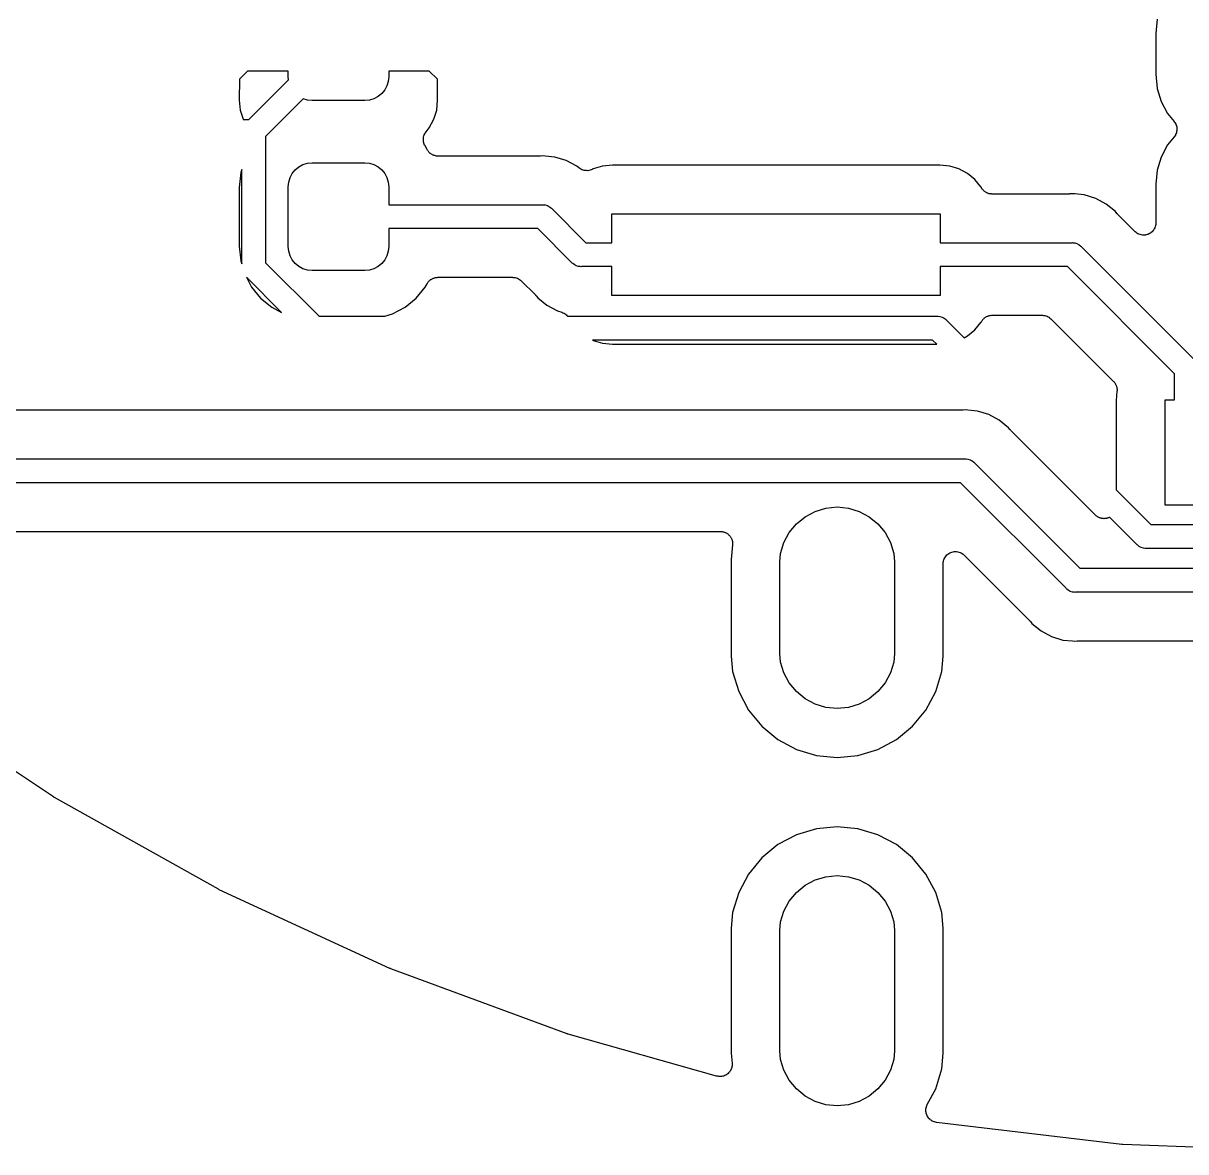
# Model space of a CAD drawing. Extents: x 123.4 to 173.6, y -130.1 to -79.9.
# Drawn here: x 135.05 to 147.19, y -130.13 to -118.34 of the extents above; entities that cross this region are included whole.
import ezdxf

# ---------------------------------------------------------------- set-up
doc = ezdxf.new("R2010")
doc.units = 0
doc.header["$MEASUREMENT"] = 0
doc.layers.add('BLACK', color=7, linetype='CONTINUOUS')

msp = doc.modelspace()

# ---------------------------------------------------------------- linework, layer by layer
at = {"layer": 'BLACK', "linetype": 'CONTINUOUS'}
for p, q in [((146.894, -118.303), (146.879, -118.452)), ((146.879, -118.452), (146.879, -118.877)), ((137.391, -118.844), (137.306, -118.929)), ((137.815, -118.844), (137.391, -118.844)), ((137.815, -118.903), (137.815, -118.844)), ((139.289, -118.844), (138.865, -118.844)), ((138.865, -118.844), (138.865, -118.903)), ((139.374, -118.929), (139.289, -118.844)), ((146.879, -118.877), (146.894, -119.026)), ((137.306, -118.929), (137.304, -119.147)), ((137.402, -119.352), (137.818, -118.936)), ((137.818, -118.936), (137.815, -118.903)), ((138.846, -118.999), (138.823, -119.042)), ((138.86, -118.952), (138.846, -118.999)), ((138.865, -118.903), (138.86, -118.952)), ((139.376, -119.147), (139.374, -118.929)), ((137.972, -119.135), (137.579, -119.528)), ((138.016, -119.148), (137.972, -119.135)), ((138.711, -119.134), (138.664, -119.148)), ((138.754, -119.111), (138.711, -119.134)), ((138.792, -119.08), (138.754, -119.111)), ((138.823, -119.042), (138.792, -119.08)), ((146.894, -119.026), (146.935, -119.162)), ((137.304, -119.147), (137.314, -119.253)), ((137.314, -119.253), (137.343, -119.348)), ((138.065, -119.153), (138.016, -119.148)), ((138.615, -119.153), (138.065, -119.153)), ((138.664, -119.148), (138.615, -119.153)), ((139.337, -119.348), (139.366, -119.253)), ((139.366, -119.253), (139.376, -119.147)), ((146.935, -119.162), (147.002, -119.288)), ((137.343, -119.348), (137.345, -119.352)), ((137.345, -119.352), (137.402, -119.352)), ((139.289, -119.437), (139.337, -119.348)), ((147.002, -119.288), (147.071, -119.371)), ((147.071, -119.371), (147.071, -119.372)), ((147.071, -119.372), (147.071, -119.372)), ((147.071, -119.372), (147.071, -119.372)), ((147.071, -119.372), (147.072, -119.373)), ((147.072, -119.373), (147.078, -119.383)), ((139.237, -119.51), (139.241, -119.499)), ((139.241, -119.499), (139.242, -119.498)), ((139.241, -119.499), (139.241, -119.499)), ((139.242, -119.498), (139.248, -119.489)), ((139.248, -119.489), (139.255, -119.479)), ((139.255, -119.479), (139.289, -119.437)), ((147.078, -119.383), (147.085, -119.393)), ((147.089, -119.501), (147.084, -119.512)), ((147.085, -119.393), (147.085, -119.393)), ((147.085, -119.393), (147.085, -119.394)), ((147.085, -119.394), (147.09, -119.405)), ((147.094, -119.49), (147.089, -119.501)), ((147.09, -119.405), (147.094, -119.416)), ((147.094, -119.416), (147.094, -119.416)), ((147.094, -119.416), (147.094, -119.417)), ((147.094, -119.417), (147.097, -119.428)), ((147.096, -119.477), (147.094, -119.489)), ((147.094, -119.489), (147.094, -119.49)), ((147.094, -119.49), (147.094, -119.49)), ((147.099, -119.466), (147.096, -119.477)), ((147.097, -119.428), (147.099, -119.44)), ((147.099, -119.44), (147.099, -119.44)), ((147.099, -119.44), (147.099, -119.441)), ((147.099, -119.441), (147.099, -119.453)), ((147.099, -119.453), (147.099, -119.465)), ((147.099, -119.465), (147.099, -119.465)), ((147.099, -119.465), (147.099, -119.466)), ((137.579, -119.528), (137.579, -120.846)), ((139.227, -119.545), (139.229, -119.534)), ((139.227, -119.546), (139.227, -119.545)), ((139.227, -119.558), (139.227, -119.546)), ((139.227, -119.546), (139.227, -119.546)), ((139.227, -119.57), (139.227, -119.558)), ((139.227, -119.571), (139.227, -119.57)), ((139.229, -119.583), (139.227, -119.571)), ((139.227, -119.571), (139.227, -119.571)), ((139.229, -119.534), (139.232, -119.522)), ((139.231, -119.595), (139.229, -119.583)), ((139.231, -119.596), (139.231, -119.595)), ((139.231, -119.595), (139.231, -119.595)), ((139.236, -119.607), (139.231, -119.596)), ((139.232, -119.521), (139.237, -119.51)), ((139.232, -119.522), (139.232, -119.521)), ((139.232, -119.522), (139.232, -119.522)), ((139.24, -119.618), (139.236, -119.607)), ((139.241, -119.618), (139.24, -119.618)), ((139.241, -119.619), (139.241, -119.618)), ((139.266, -119.665), (139.241, -119.619)), ((139.241, -119.619), (139.241, -119.619)), ((139.241, -119.619), (139.241, -119.619)), ((147.002, -119.616), (146.935, -119.742)), ((147.071, -119.533), (147.002, -119.616)), ((147.077, -119.523), (147.071, -119.533)), ((147.084, -119.513), (147.077, -119.523)), ((147.084, -119.512), (147.084, -119.512)), ((147.084, -119.512), (147.084, -119.513)), ((139.269, -119.67), (139.266, -119.665)), ((139.272, -119.675), (139.269, -119.67)), ((139.276, -119.68), (139.272, -119.675)), ((139.28, -119.686), (139.276, -119.68)), ((139.284, -119.69), (139.28, -119.686)), ((139.287, -119.694), (139.284, -119.69)), ((139.292, -119.699), (139.287, -119.694)), ((139.297, -119.704), (139.292, -119.699)), ((139.302, -119.707), (139.297, -119.704)), ((139.306, -119.71), (139.302, -119.707)), ((139.312, -119.714), (139.306, -119.71)), ((139.318, -119.717), (139.312, -119.714)), ((139.323, -119.72), (139.318, -119.717)), ((139.328, -119.722), (139.323, -119.72)), ((139.334, -119.724), (139.328, -119.722)), ((139.341, -119.727), (139.334, -119.724)), ((139.346, -119.728), (139.341, -119.727)), ((139.352, -119.73), (139.346, -119.728)), ((139.358, -119.73), (139.352, -119.73)), ((139.365, -119.732), (139.358, -119.73)), ((139.371, -119.732), (139.365, -119.732)), ((139.376, -119.732), (139.371, -119.732)), ((139.378, -119.732), (139.376, -119.732)), ((140.438, -119.732), (139.378, -119.732)), ((140.443, -119.732), (140.438, -119.732)), ((140.449, -119.732), (140.443, -119.732)), ((140.45, -119.732), (140.449, -119.732)), ((140.475, -119.729), (140.45, -119.732)), ((140.5, -119.732), (140.475, -119.729)), ((140.599, -119.742), (140.5, -119.732)), ((140.5, -119.732), (140.5, -119.732)), ((140.719, -119.778), (140.599, -119.742)), ((146.935, -119.742), (146.894, -119.878)), ((137.888, -119.876), (137.926, -119.845)), ((137.926, -119.845), (137.969, -119.822)), ((137.969, -119.822), (138.016, -119.808)), ((138.016, -119.808), (138.065, -119.803)), ((138.065, -119.803), (138.615, -119.803)), ((138.615, -119.803), (138.664, -119.808)), ((138.664, -119.808), (138.711, -119.822)), ((138.711, -119.822), (138.754, -119.845)), ((138.754, -119.845), (138.792, -119.876)), ((140.829, -119.837), (140.719, -119.778)), ((140.852, -119.856), (140.829, -119.837)), ((140.862, -119.863), (140.852, -119.856)), ((140.872, -119.869), (140.862, -119.863)), ((141.002, -119.865), (140.993, -119.87)), ((141.097, -119.836), (141.002, -119.865)), ((141.203, -119.826), (141.097, -119.836)), ((144.621, -119.826), (141.203, -119.826)), ((144.727, -119.836), (144.621, -119.826)), ((144.822, -119.865), (144.727, -119.836)), ((144.911, -119.913), (144.822, -119.865)), ((137.319, -119.905), (137.304, -120.059)), ((137.329, -119.873), (137.319, -119.905)), ((137.329, -120.858), (137.329, -119.873)), ((137.82, -120.004), (137.834, -119.957)), ((137.834, -119.957), (137.857, -119.914)), ((137.857, -119.914), (137.888, -119.876)), ((138.792, -119.876), (138.823, -119.914)), ((138.823, -119.914), (138.846, -119.957)), ((138.846, -119.957), (138.86, -120.004)), ((140.873, -119.87), (140.872, -119.869)), ((140.884, -119.875), (140.873, -119.87)), ((140.873, -119.87), (140.873, -119.87)), ((140.895, -119.879), (140.884, -119.875)), ((140.896, -119.88), (140.895, -119.879)), ((140.895, -119.879), (140.895, -119.879)), ((140.908, -119.882), (140.896, -119.88)), ((140.919, -119.884), (140.908, -119.882)), ((140.92, -119.884), (140.919, -119.884)), ((140.932, -119.884), (140.92, -119.884)), ((140.92, -119.884), (140.92, -119.884)), ((140.944, -119.885), (140.932, -119.884)), ((140.945, -119.885), (140.944, -119.884)), ((140.944, -119.884), (140.944, -119.885)), ((140.957, -119.882), (140.945, -119.885)), ((140.968, -119.88), (140.957, -119.882)), ((140.969, -119.88), (140.968, -119.88)), ((140.98, -119.875), (140.969, -119.88)), ((140.969, -119.88), (140.969, -119.88)), ((140.991, -119.871), (140.98, -119.875)), ((140.992, -119.87), (140.991, -119.871)), ((140.993, -119.87), (140.992, -119.87)), ((140.992, -119.87), (140.992, -119.87)), ((140.992, -119.87), (140.992, -119.87)), ((144.988, -119.976), (144.911, -119.913)), ((145.051, -120.053), (144.988, -119.976)), ((146.894, -119.878), (146.879, -120.027)), ((137.304, -120.059), (137.304, -120.672)), ((137.815, -120.053), (137.82, -120.004)), ((137.815, -120.678), (137.815, -120.053)), ((138.86, -120.004), (138.865, -120.053)), ((138.865, -120.053), (138.865, -120.24)), ((145.056, -120.062), (145.051, -120.053)), ((145.059, -120.067), (145.056, -120.062)), ((145.062, -120.072), (145.059, -120.067)), ((145.066, -120.077), (145.062, -120.072)), ((145.07, -120.082), (145.066, -120.077)), ((145.074, -120.086), (145.07, -120.082)), ((145.077, -120.091), (145.074, -120.086)), ((145.082, -120.095), (145.077, -120.091)), ((145.087, -120.1), (145.082, -120.095)), ((145.092, -120.103), (145.087, -120.1)), ((145.096, -120.107), (145.092, -120.103)), ((145.102, -120.11), (145.096, -120.107)), ((146.879, -120.027), (146.879, -120.432)), ((145.108, -120.114), (145.102, -120.11)), ((145.113, -120.116), (145.108, -120.114)), ((145.118, -120.119), (145.113, -120.116)), ((145.124, -120.121), (145.118, -120.119)), ((145.131, -120.123), (145.124, -120.121)), ((145.136, -120.125), (145.131, -120.123)), ((145.142, -120.126), (145.136, -120.125)), ((145.148, -120.127), (145.142, -120.126)), ((145.155, -120.128), (145.148, -120.127)), ((145.161, -120.128), (145.155, -120.128)), ((145.166, -120.129), (145.161, -120.128)), ((145.168, -120.129), (145.166, -120.129)), ((145.97, -120.129), (145.168, -120.129)), ((145.975, -120.128), (145.97, -120.129)), ((145.981, -120.129), (145.975, -120.128)), ((145.982, -120.128), (145.981, -120.129)), ((146.007, -120.126), (145.982, -120.128)), ((146.032, -120.128), (146.007, -120.126)), ((146.131, -120.138), (146.032, -120.128)), ((146.032, -120.128), (146.032, -120.128)), ((146.251, -120.174), (146.131, -120.138)), ((146.361, -120.233), (146.251, -120.174)), ((138.865, -120.24), (140.469, -120.24)), ((140.469, -120.24), (140.475, -120.24)), ((140.475, -120.24), (140.481, -120.24)), ((140.481, -120.24), (140.481, -120.24)), ((140.481, -120.24), (140.5, -120.242)), ((140.5, -120.242), (140.523, -120.249)), ((140.523, -120.249), (140.545, -120.261)), ((140.545, -120.261), (140.564, -120.277)), ((140.564, -120.277), (140.568, -120.281)), ((140.568, -120.281), (140.923, -120.637)), ((141.197, -120.637), (141.197, -120.337)), ((141.197, -120.337), (144.627, -120.337)), ((144.627, -120.337), (144.627, -120.637)), ((146.457, -120.312), (146.361, -120.233)), ((146.473, -120.332), (146.457, -120.312)), ((146.477, -120.335), (146.473, -120.332)), ((146.48, -120.34), (146.477, -120.335)), ((146.481, -120.341), (146.48, -120.34)), ((146.662, -120.522), (146.481, -120.341)), ((146.873, -120.47), (146.869, -120.481)), ((146.876, -120.458), (146.873, -120.47)), ((146.878, -120.446), (146.876, -120.458)), ((146.876, -120.458), (146.876, -120.458)), ((146.876, -120.458), (146.876, -120.458)), ((146.879, -120.434), (146.878, -120.446)), ((146.879, -120.432), (146.879, -120.433)), ((146.879, -120.433), (146.879, -120.433)), ((146.879, -120.433), (146.879, -120.433)), ((146.879, -120.433), (146.879, -120.434)), ((140.423, -120.49), (138.865, -120.49)), ((138.865, -120.49), (138.865, -120.678)), ((140.779, -120.846), (140.423, -120.49)), ((146.672, -120.529), (146.662, -120.522)), ((146.681, -120.537), (146.672, -120.529)), ((146.692, -120.543), (146.681, -120.537)), ((146.681, -120.537), (146.681, -120.537)), ((146.681, -120.537), (146.681, -120.537)), ((146.703, -120.549), (146.692, -120.543)), ((146.715, -120.553), (146.703, -120.549)), ((146.703, -120.549), (146.703, -120.549)), ((146.703, -120.549), (146.703, -120.549)), ((146.726, -120.556), (146.715, -120.553)), ((146.727, -120.556), (146.726, -120.556)), ((146.739, -120.558), (146.727, -120.556)), ((146.727, -120.556), (146.727, -120.556)), ((146.751, -120.559), (146.739, -120.558)), ((146.764, -120.558), (146.751, -120.559)), ((146.751, -120.559), (146.751, -120.559)), ((146.751, -120.559), (146.751, -120.559)), ((146.776, -120.557), (146.764, -120.558)), ((146.788, -120.553), (146.776, -120.556)), ((146.776, -120.556), (146.776, -120.557)), ((146.776, -120.557), (146.776, -120.557)), ((146.8, -120.55), (146.788, -120.553)), ((146.811, -120.544), (146.8, -120.549)), ((146.8, -120.549), (146.8, -120.549)), ((146.8, -120.549), (146.8, -120.55)), ((146.821, -120.538), (146.811, -120.544)), ((146.822, -120.538), (146.821, -120.538)), ((146.831, -120.53), (146.822, -120.538)), ((146.822, -120.538), (146.822, -120.538)), ((146.841, -120.523), (146.831, -120.53)), ((146.849, -120.513), (146.841, -120.522)), ((146.841, -120.522), (146.841, -120.522)), ((146.841, -120.522), (146.841, -120.523)), ((146.857, -120.504), (146.849, -120.513)), ((146.863, -120.492), (146.857, -120.503)), ((146.857, -120.503), (146.857, -120.503)), ((146.857, -120.503), (146.857, -120.504)), ((146.869, -120.482), (146.863, -120.492)), ((146.869, -120.481), (146.869, -120.482)), ((146.869, -120.482), (146.869, -120.482)), ((137.304, -120.672), (137.319, -120.826)), ((137.82, -120.727), (137.815, -120.678)), ((138.865, -120.678), (138.86, -120.727)), ((140.923, -120.637), (141.197, -120.637)), ((144.627, -120.637), (146.001, -120.637)), ((146.001, -120.637), (146.007, -120.636)), ((146.007, -120.636), (146.013, -120.637)), ((146.013, -120.637), (146.013, -120.637)), ((146.013, -120.637), (146.032, -120.639)), ((146.032, -120.639), (146.055, -120.646)), ((146.055, -120.646), (146.077, -120.658)), ((146.077, -120.658), (146.096, -120.673)), ((146.096, -120.673), (146.1, -120.678)), ((146.1, -120.678), (147.284, -121.862)), ((137.319, -120.826), (137.329, -120.858)), ((137.834, -120.774), (137.82, -120.727)), ((137.857, -120.817), (137.834, -120.774)), ((137.888, -120.855), (137.857, -120.817)), ((138.823, -120.817), (138.792, -120.855)), ((138.846, -120.774), (138.823, -120.817)), ((138.86, -120.727), (138.846, -120.774)), ((137.579, -120.846), (138.139, -121.405)), ((137.926, -120.886), (137.888, -120.855)), ((137.969, -120.909), (137.926, -120.886)), ((138.016, -120.923), (137.969, -120.909)), ((138.065, -120.928), (138.016, -120.923)), ((138.615, -120.928), (138.065, -120.928)), ((138.664, -120.923), (138.615, -120.928)), ((138.711, -120.909), (138.664, -120.923)), ((138.754, -120.886), (138.711, -120.909)), ((138.792, -120.855), (138.754, -120.886)), ((140.783, -120.851), (140.779, -120.846)), ((140.788, -120.855), (140.783, -120.851)), ((140.802, -120.866), (140.788, -120.855)), ((140.822, -120.877), (140.802, -120.866)), ((140.824, -120.878), (140.822, -120.877)), ((140.847, -120.885), (140.824, -120.878)), ((140.866, -120.887), (140.847, -120.885)), ((140.872, -120.888), (140.866, -120.887)), ((140.866, -120.887), (140.866, -120.887)), ((140.878, -120.887), (140.872, -120.888)), ((141.197, -120.887), (140.878, -120.887)), ((141.197, -121.187), (141.197, -120.887)), ((145.956, -120.887), (144.627, -120.887)), ((144.627, -120.887), (144.627, -121.187)), ((147.075, -122.006), (145.956, -120.887)), ((137.745, -121.365), (137.378, -120.998)), ((137.378, -120.998), (137.433, -121.1)), ((139.247, -121.1), (139.266, -121.066)), ((139.266, -121.066), (139.267, -121.064)), ((139.267, -121.064), (139.27, -121.059)), ((139.27, -121.059), (139.273, -121.054)), ((139.273, -121.054), (139.277, -121.049)), ((139.277, -121.049), (139.281, -121.044)), ((139.281, -121.044), (139.285, -121.04)), ((139.285, -121.04), (139.288, -121.035)), ((139.288, -121.035), (139.294, -121.031)), ((139.294, -121.031), (139.299, -121.026)), ((139.299, -121.026), (139.303, -121.023)), ((139.303, -121.023), (139.308, -121.02)), ((139.308, -121.02), (139.314, -121.017)), ((139.314, -121.017), (139.319, -121.013)), ((139.319, -121.013), (139.325, -121.011)), ((139.325, -121.011), (139.33, -121.008)), ((139.33, -121.008), (139.336, -121.006)), ((139.336, -121.006), (139.342, -121.004)), ((139.342, -121.004), (139.348, -121.003)), ((139.348, -121.003), (139.353, -121.001)), ((139.353, -121.001), (139.36, -121)), ((139.36, -121), (139.367, -120.999)), ((139.367, -120.999), (139.372, -120.999)), ((139.372, -120.999), (139.378, -120.998)), ((139.378, -120.998), (140.16, -120.998)), ((140.16, -120.998), (140.161, -120.999)), ((140.161, -120.999), (140.161, -120.999)), ((140.161, -120.999), (140.161, -120.999)), ((140.161, -120.999), (140.162, -120.999)), ((140.162, -120.999), (140.174, -121)), ((140.174, -121), (140.186, -121.001)), ((140.186, -121.001), (140.186, -121.001)), ((140.186, -121.001), (140.187, -121.001)), ((140.187, -121.001), (140.198, -121.005)), ((140.198, -121.005), (140.209, -121.008)), ((140.209, -121.008), (140.21, -121.009)), ((140.21, -121.009), (140.21, -121.009)), ((140.21, -121.009), (140.221, -121.014)), ((140.221, -121.014), (140.231, -121.02)), ((140.231, -121.02), (140.232, -121.02)), ((140.232, -121.02), (140.232, -121.021)), ((140.232, -121.021), (140.241, -121.028)), ((140.241, -121.028), (140.25, -121.036)), ((140.25, -121.036), (140.398, -121.183)), ((137.433, -121.1), (137.527, -121.216)), ((139.153, -121.216), (139.247, -121.1)), ((140.398, -121.183), (140.399, -121.184)), ((140.399, -121.184), (140.402, -121.189)), ((140.402, -121.189), (140.406, -121.192)), ((140.406, -121.192), (140.422, -121.212)), ((144.627, -121.187), (141.197, -121.187)), ((137.527, -121.216), (137.643, -121.31)), ((137.643, -121.31), (137.745, -121.365)), ((138.906, -121.381), (139.037, -121.31)), ((139.037, -121.31), (139.153, -121.216)), ((140.422, -121.212), (140.518, -121.291)), ((140.518, -121.291), (140.628, -121.35)), ((138.139, -121.405), (138.824, -121.405)), ((138.824, -121.405), (138.906, -121.381)), ((140.628, -121.35), (140.673, -121.363)), ((140.673, -121.363), (140.673, -121.363)), ((140.673, -121.363), (140.673, -121.363)), ((140.673, -121.363), (140.673, -121.363)), ((140.673, -121.363), (140.675, -121.364)), ((140.675, -121.364), (140.685, -121.368)), ((140.685, -121.368), (140.696, -121.373)), ((140.696, -121.373), (140.697, -121.373)), ((140.697, -121.373), (140.697, -121.374)), ((140.697, -121.374), (140.707, -121.38)), ((140.707, -121.38), (140.717, -121.387)), ((140.717, -121.387), (140.717, -121.387)), ((140.717, -121.387), (140.718, -121.388)), ((140.718, -121.388), (140.726, -121.396)), ((140.726, -121.396), (140.734, -121.404)), ((140.734, -121.404), (140.735, -121.405)), ((140.735, -121.405), (140.735, -121.405)), ((140.735, -121.405), (140.735, -121.405)), ((140.735, -121.405), (144.592, -121.405)), ((144.592, -121.405), (144.599, -121.405)), ((144.599, -121.405), (144.605, -121.405)), ((144.605, -121.405), (144.605, -121.405)), ((144.605, -121.405), (144.623, -121.407)), ((144.623, -121.407), (144.647, -121.414)), ((144.647, -121.414), (144.668, -121.426)), ((144.668, -121.426), (144.687, -121.441)), ((144.687, -121.441), (144.691, -121.446)), ((145.067, -121.446), (145.071, -121.44)), ((145.071, -121.44), (145.075, -121.436)), ((145.075, -121.436), (145.078, -121.432)), ((145.078, -121.432), (145.084, -121.428)), ((145.084, -121.428), (145.089, -121.423)), ((145.089, -121.423), (145.093, -121.42)), ((145.093, -121.42), (145.098, -121.416)), ((145.098, -121.416), (145.104, -121.413)), ((145.104, -121.413), (145.109, -121.409)), ((145.109, -121.409), (145.115, -121.407)), ((145.115, -121.407), (145.12, -121.405)), ((145.12, -121.405), (145.126, -121.403)), ((145.126, -121.403), (145.132, -121.4)), ((145.132, -121.4), (145.138, -121.399)), ((145.138, -121.399), (145.143, -121.397)), ((145.143, -121.397), (145.15, -121.397)), ((145.15, -121.397), (145.157, -121.395)), ((145.157, -121.395), (145.162, -121.396)), ((145.162, -121.396), (145.168, -121.395)), ((145.168, -121.395), (145.692, -121.395)), ((145.692, -121.395), (145.693, -121.395)), ((145.693, -121.395), (145.693, -121.395)), ((145.693, -121.395), (145.693, -121.395)), ((145.693, -121.395), (145.694, -121.395)), ((145.694, -121.395), (145.706, -121.396)), ((145.706, -121.396), (145.718, -121.398)), ((145.718, -121.398), (145.718, -121.398)), ((145.718, -121.398), (145.719, -121.398)), ((145.719, -121.398), (145.73, -121.401)), ((145.73, -121.401), (145.741, -121.405)), ((145.741, -121.405), (145.742, -121.405)), ((145.742, -121.405), (145.743, -121.405)), ((145.743, -121.405), (145.753, -121.411)), ((145.753, -121.411), (145.763, -121.416)), ((145.763, -121.416), (145.764, -121.417)), ((145.764, -121.417), (145.764, -121.417)), ((145.764, -121.417), (145.773, -121.425)), ((145.773, -121.425), (145.782, -121.432)), ((145.782, -121.432), (146.437, -122.087)), ((144.691, -121.446), (144.875, -121.63)), ((144.911, -121.611), (144.988, -121.548)), ((144.988, -121.548), (145.051, -121.471)), ((145.051, -121.471), (145.056, -121.462)), ((145.056, -121.462), (145.057, -121.461)), ((145.057, -121.461), (145.06, -121.456)), ((145.06, -121.456), (145.063, -121.451)), ((145.063, -121.451), (145.067, -121.446)), ((140.995, -121.655), (141.002, -121.659)), ((144.547, -121.655), (140.995, -121.655)), ((141.002, -121.659), (141.097, -121.688)), ((144.59, -121.698), (144.547, -121.655)), ((144.875, -121.63), (144.911, -121.611)), ((141.097, -121.688), (141.203, -121.698)), ((141.203, -121.698), (144.59, -121.698)), ((147.075, -122.28), (147.075, -122.006)), ((146.437, -122.087), (146.438, -122.088)), ((146.438, -122.088), (146.442, -122.092)), ((146.442, -122.092), (146.446, -122.096)), ((146.446, -122.096), (146.449, -122.102)), ((146.449, -122.102), (146.454, -122.107)), ((146.454, -122.107), (146.456, -122.112)), ((146.456, -122.112), (146.459, -122.117)), ((146.459, -122.117), (146.462, -122.123)), ((146.462, -122.123), (146.465, -122.129)), ((146.465, -122.129), (146.467, -122.135)), ((146.467, -122.135), (146.469, -122.14)), ((146.469, -122.14), (146.47, -122.147)), ((146.47, -122.147), (146.472, -122.153)), ((146.472, -122.153), (146.472, -122.159)), ((146.472, -122.159), (146.474, -122.164)), ((146.474, -122.164), (146.474, -122.171)), ((146.474, -122.171), (146.474, -122.178)), ((146.473, -122.189), (146.464, -122.286)), ((146.464, -122.286), (146.464, -123.219)), ((146.474, -122.183), (146.473, -122.189)), ((146.474, -122.178), (146.474, -122.183)), ((146.975, -123.38), (146.975, -122.28)), ((146.975, -122.28), (147.075, -122.28)), ((144.853, -122.387), (134.931, -122.387)), ((144.859, -122.387), (144.853, -122.387)), ((144.864, -122.387), (144.859, -122.387)), ((144.866, -122.386), (144.864, -122.387)), ((144.891, -122.384), (144.866, -122.386)), ((144.915, -122.386), (144.891, -122.384)), ((145.015, -122.396), (144.915, -122.386)), ((144.915, -122.386), (144.915, -122.386)), ((145.134, -122.432), (145.015, -122.396)), ((145.244, -122.491), (145.134, -122.432)), ((145.34, -122.57), (145.244, -122.491)), ((145.356, -122.59), (145.34, -122.57)), ((145.36, -122.593), (145.356, -122.59)), ((145.363, -122.598), (145.36, -122.593)), ((145.365, -122.599), (145.363, -122.598)), ((146.248, -123.483), (145.365, -122.599)), ((134.668, -122.895), (144.884, -122.895)), ((144.884, -122.895), (144.891, -122.894)), ((144.891, -122.894), (144.897, -122.895)), ((144.897, -122.895), (144.897, -122.895)), ((144.897, -122.895), (144.915, -122.897)), ((144.915, -122.897), (144.939, -122.904)), ((144.939, -122.904), (144.96, -122.916)), ((144.96, -122.916), (144.979, -122.931)), ((144.979, -122.931), (144.983, -122.936)), ((144.983, -122.936), (146.085, -124.038)), ((144.839, -123.145), (134.622, -123.145)), ((145.941, -124.247), (144.839, -123.145)), ((146.464, -123.219), (146.825, -123.58)), ((147.425, -123.38), (146.975, -123.38)), ((143.124, -123.574), (143.215, -123.499)), ((143.215, -123.499), (143.319, -123.443)), ((143.319, -123.443), (143.432, -123.409)), ((143.432, -123.409), (143.55, -123.397)), ((143.55, -123.397), (143.668, -123.409)), ((143.668, -123.409), (143.781, -123.443)), ((143.781, -123.443), (143.885, -123.499)), ((143.885, -123.499), (143.976, -123.574)), ((146.253, -123.487), (146.248, -123.483)), ((146.257, -123.491), (146.253, -123.487)), ((146.263, -123.494), (146.257, -123.491)), ((146.268, -123.499), (146.263, -123.494)), ((146.273, -123.501), (146.268, -123.499)), ((146.278, -123.505), (146.273, -123.501)), ((146.284, -123.507), (146.278, -123.505)), ((146.289, -123.51), (146.284, -123.507)), ((146.392, -123.508), (146.386, -123.511)), ((146.397, -123.506), (146.392, -123.508)), ((146.681, -123.789), (146.397, -123.506)), ((143.049, -123.665), (143.124, -123.574)), ((143.976, -123.574), (144.051, -123.665)), ((146.295, -123.512), (146.289, -123.51)), ((146.301, -123.514), (146.295, -123.512)), ((146.307, -123.516), (146.301, -123.514)), ((146.313, -123.518), (146.307, -123.516)), ((146.319, -123.518), (146.313, -123.518)), ((146.325, -123.519), (146.319, -123.518)), ((146.331, -123.519), (146.325, -123.519)), ((146.338, -123.52), (146.331, -123.519)), ((146.344, -123.519), (146.338, -123.52)), ((146.35, -123.519), (146.344, -123.519)), ((146.356, -123.518), (146.35, -123.519)), ((146.362, -123.518), (146.356, -123.518)), ((146.368, -123.516), (146.362, -123.518)), ((146.374, -123.515), (146.368, -123.516)), ((146.38, -123.512), (146.374, -123.515)), ((146.386, -123.511), (146.38, -123.512)), ((146.825, -123.58), (149.675, -123.58)), ((134.653, -123.653), (142.331, -123.653)), ((142.331, -123.653), (142.332, -123.653)), ((142.332, -123.653), (142.338, -123.654)), ((142.338, -123.654), (142.344, -123.654)), ((142.344, -123.654), (142.35, -123.655)), ((142.35, -123.655), (142.357, -123.656)), ((142.357, -123.656), (142.363, -123.658)), ((142.363, -123.658), (142.368, -123.659)), ((142.368, -123.659), (142.374, -123.661)), ((142.374, -123.661), (142.381, -123.663)), ((142.381, -123.663), (142.386, -123.666)), ((142.386, -123.666), (142.391, -123.668)), ((142.391, -123.668), (142.397, -123.672)), ((142.397, -123.672), (142.402, -123.675)), ((142.402, -123.675), (142.407, -123.679)), ((142.407, -123.679), (142.412, -123.682)), ((142.412, -123.682), (142.416, -123.687)), ((142.416, -123.687), (142.421, -123.691)), ((142.421, -123.691), (142.425, -123.696)), ((142.425, -123.696), (142.429, -123.7)), ((142.429, -123.7), (142.433, -123.705)), ((142.433, -123.705), (142.437, -123.711)), ((142.437, -123.711), (142.44, -123.716)), ((142.44, -123.716), (142.443, -123.721)), ((142.443, -123.721), (142.445, -123.727)), ((142.445, -123.727), (142.448, -123.733)), ((142.448, -123.733), (142.45, -123.738)), ((142.45, -123.738), (142.452, -123.743)), ((142.452, -123.743), (142.454, -123.75)), ((142.454, -123.75), (142.455, -123.756)), ((142.993, -123.769), (143.049, -123.665)), ((144.051, -123.665), (144.107, -123.769)), ((142.457, -123.793), (142.442, -123.946)), ((142.455, -123.756), (142.456, -123.762)), ((142.456, -123.762), (142.457, -123.768)), ((142.457, -123.768), (142.457, -123.774)), ((142.457, -123.774), (142.458, -123.781)), ((142.458, -123.781), (142.457, -123.787)), ((142.457, -123.787), (142.457, -123.793)), ((142.959, -123.882), (142.993, -123.769)), ((144.107, -123.769), (144.141, -123.882)), ((144.726, -123.878), (144.737, -123.872)), ((144.737, -123.872), (144.749, -123.868)), ((144.737, -123.872), (144.737, -123.872)), ((144.737, -123.872), (144.737, -123.872)), ((144.749, -123.868), (144.761, -123.865)), ((144.761, -123.865), (144.773, -123.864)), ((144.761, -123.865), (144.761, -123.865)), ((144.761, -123.865), (144.761, -123.865)), ((144.773, -123.864), (144.785, -123.862)), ((144.785, -123.862), (144.786, -123.862)), ((144.786, -123.862), (144.786, -123.862)), ((144.786, -123.862), (144.798, -123.864)), ((144.798, -123.864), (144.81, -123.865)), ((144.81, -123.865), (144.81, -123.865)), ((144.81, -123.865), (144.811, -123.865)), ((144.811, -123.865), (144.822, -123.869)), ((144.822, -123.869), (144.834, -123.872)), ((144.834, -123.872), (144.834, -123.872)), ((144.834, -123.872), (144.834, -123.872)), ((144.834, -123.872), (144.845, -123.878)), ((146.685, -123.794), (146.681, -123.789)), ((146.69, -123.798), (146.685, -123.794)), ((146.7, -123.807), (146.69, -123.798)), ((146.69, -123.798), (146.69, -123.798)), ((146.704, -123.81), (146.7, -123.807)), ((146.726, -123.821), (146.704, -123.81)), ((146.749, -123.828), (146.726, -123.821)), ((146.767, -123.83), (146.749, -123.828)), ((146.774, -123.831), (146.767, -123.83)), ((146.767, -123.83), (146.767, -123.83)), ((146.78, -123.83), (146.774, -123.831)), ((149.794, -123.83), (146.78, -123.83)), ((142.442, -123.946), (142.442, -124.954)), ((142.95, -123.971), (142.959, -123.882)), ((142.95, -124.929), (142.95, -123.971)), ((144.141, -123.882), (144.15, -123.971)), ((144.15, -123.971), (144.15, -124.929)), ((144.658, -123.988), (144.659, -123.975)), ((144.658, -123.989), (144.658, -123.988)), ((144.658, -123.988), (144.658, -123.988)), ((144.658, -123.988), (144.658, -123.988)), ((144.658, -123.988), (144.658, -123.988)), ((144.658, -124.954), (144.658, -123.989)), ((144.659, -123.975), (144.661, -123.963)), ((144.661, -123.963), (144.664, -123.951)), ((144.661, -123.963), (144.661, -123.963)), ((144.661, -123.963), (144.661, -123.963)), ((144.664, -123.951), (144.668, -123.94)), ((144.668, -123.939), (144.674, -123.929)), ((144.668, -123.94), (144.668, -123.939)), ((144.668, -123.94), (144.668, -123.94)), ((144.674, -123.929), (144.68, -123.918)), ((144.68, -123.918), (144.688, -123.908)), ((144.68, -123.918), (144.68, -123.918)), ((144.68, -123.918), (144.68, -123.918)), ((144.688, -123.908), (144.696, -123.899)), ((144.696, -123.899), (144.706, -123.891)), ((144.696, -123.899), (144.696, -123.899)), ((144.696, -123.899), (144.696, -123.899)), ((144.706, -123.891), (144.715, -123.883)), ((144.715, -123.883), (144.726, -123.878)), ((144.715, -123.883), (144.715, -123.883)), ((144.715, -123.883), (144.715, -123.883)), ((144.845, -123.878), (144.856, -123.884)), ((144.856, -123.884), (144.856, -123.884)), ((144.856, -123.884), (144.856, -123.884)), ((144.856, -123.884), (144.865, -123.892)), ((144.865, -123.892), (144.875, -123.9)), ((144.875, -123.9), (145.559, -124.584)), ((146.085, -124.038), (149.964, -124.038)), ((145.945, -124.252), (145.941, -124.247)), ((145.949, -124.256), (145.945, -124.252)), ((145.964, -124.267), (145.949, -124.256)), ((145.985, -124.279), (145.964, -124.267)), ((146.009, -124.286), (145.985, -124.279)), ((146.027, -124.288), (146.009, -124.286)), ((146.033, -124.289), (146.027, -124.288)), ((146.027, -124.288), (146.027, -124.288)), ((146.04, -124.288), (146.033, -124.289)), ((150.009, -124.288), (146.04, -124.288)), ((145.559, -124.584), (145.561, -124.585)), ((145.561, -124.585), (145.564, -124.59)), ((145.564, -124.59), (145.568, -124.593)), ((145.568, -124.593), (145.584, -124.613)), ((145.584, -124.613), (145.68, -124.692)), ((145.68, -124.692), (145.79, -124.751)), ((145.79, -124.751), (145.909, -124.787)), ((145.909, -124.787), (146.009, -124.797)), ((146.009, -124.797), (146.009, -124.797)), ((146.009, -124.797), (146.033, -124.799)), ((146.033, -124.799), (146.058, -124.797)), ((146.058, -124.797), (146.06, -124.796)), ((146.06, -124.796), (146.065, -124.797)), ((146.065, -124.797), (146.071, -124.796)), ((146.071, -124.796), (149.978, -124.796)), ((142.442, -124.954), (142.458, -125.117)), ((142.959, -125.018), (142.95, -124.929)), ((144.15, -124.929), (144.141, -125.018)), ((144.642, -125.117), (144.658, -124.954)), ((142.993, -125.131), (142.959, -125.018)), ((144.141, -125.018), (144.107, -125.131)), ((142.458, -125.117), (142.521, -125.326)), ((143.049, -125.235), (142.993, -125.131)), ((144.107, -125.131), (144.051, -125.235)), ((144.579, -125.326), (144.642, -125.117)), ((142.521, -125.326), (142.624, -125.519)), ((143.124, -125.326), (143.049, -125.235)), ((143.215, -125.401), (143.124, -125.326)), ((143.976, -125.326), (143.885, -125.401)), ((144.051, -125.235), (143.976, -125.326)), ((144.476, -125.519), (144.579, -125.326)), ((135.364, -126.426), (133.732, -125.336)), ((143.319, -125.457), (143.215, -125.401)), ((143.885, -125.401), (143.781, -125.457)), ((142.624, -125.519), (142.763, -125.687)), ((143.432, -125.491), (143.319, -125.457)), ((143.55, -125.503), (143.432, -125.491)), ((143.668, -125.491), (143.55, -125.503)), ((143.781, -125.457), (143.668, -125.491)), ((144.337, -125.687), (144.476, -125.519)), ((142.763, -125.687), (142.931, -125.826)), ((144.169, -125.826), (144.337, -125.687)), ((142.931, -125.826), (143.124, -125.929)), ((143.124, -125.929), (143.333, -125.992)), ((143.767, -125.992), (143.976, -125.929)), ((143.976, -125.929), (144.169, -125.826)), ((143.333, -125.992), (143.55, -126.013)), ((143.55, -126.013), (143.767, -125.992)), ((135.368, -126.428), (135.364, -126.426)), ((135.371, -126.431), (135.368, -126.428)), ((135.373, -126.432), (135.371, -126.431)), ((137.086, -127.391), (135.373, -126.432)), ((143.333, -126.758), (143.124, -126.821)), ((143.55, -126.737), (143.333, -126.758)), ((143.767, -126.758), (143.55, -126.737)), ((143.976, -126.821), (143.767, -126.758)), ((143.124, -126.821), (142.931, -126.924)), ((144.169, -126.924), (143.976, -126.821)), ((142.931, -126.924), (142.763, -127.063)), ((144.337, -127.063), (144.169, -126.924)), ((142.763, -127.063), (142.624, -127.231)), ((144.476, -127.231), (144.337, -127.063)), ((142.624, -127.231), (142.521, -127.424)), ((143.319, -127.293), (143.432, -127.259)), ((143.432, -127.259), (143.55, -127.247)), ((143.55, -127.247), (143.668, -127.259)), ((143.668, -127.259), (143.781, -127.293)), ((144.579, -127.424), (144.476, -127.231)), ((137.089, -127.393), (137.086, -127.391)), ((137.093, -127.395), (137.089, -127.393)), ((137.095, -127.395), (137.093, -127.395)), ((138.878, -128.217), (137.095, -127.395)), ((143.124, -127.424), (143.215, -127.349)), ((143.215, -127.349), (143.319, -127.293)), ((143.781, -127.293), (143.885, -127.349)), ((143.885, -127.349), (143.976, -127.424)), ((142.521, -127.424), (142.458, -127.633)), ((142.993, -127.619), (143.049, -127.515)), ((143.049, -127.515), (143.124, -127.424)), ((143.976, -127.424), (144.051, -127.515)), ((144.051, -127.515), (144.107, -127.619)), ((144.642, -127.633), (144.579, -127.424)), ((142.458, -127.633), (142.442, -127.796)), ((142.959, -127.732), (142.993, -127.619)), ((144.107, -127.619), (144.141, -127.732)), ((144.658, -127.796), (144.642, -127.633)), ((142.95, -127.821), (142.959, -127.732)), ((144.141, -127.732), (144.15, -127.821)), ((142.442, -127.796), (142.442, -129.104)), ((142.95, -129.079), (142.95, -127.821)), ((144.15, -127.821), (144.15, -129.079)), ((144.658, -129.104), (144.658, -127.796)), ((138.882, -128.219), (138.878, -128.217)), ((138.885, -128.221), (138.882, -128.219)), ((138.887, -128.221), (138.885, -128.221)), ((140.729, -128.901), (138.887, -128.221)), ((140.733, -128.902), (140.729, -128.901)), ((140.737, -128.903), (140.733, -128.902)), ((140.738, -128.904), (140.737, -128.903)), ((142.291, -129.342), (140.738, -128.904)), ((142.959, -129.168), (142.95, -129.079)), ((144.15, -129.079), (144.141, -129.168)), ((142.442, -129.104), (142.452, -129.207)), ((142.452, -129.207), (142.452, -129.209)), ((142.452, -129.209), (142.452, -129.22)), ((142.993, -129.281), (142.959, -129.168)), ((144.141, -129.168), (144.107, -129.281)), ((144.642, -129.267), (144.658, -129.104)), ((142.375, -129.336), (142.365, -129.341)), ((142.385, -129.332), (142.375, -129.336)), ((142.386, -129.331), (142.385, -129.332)), ((142.387, -129.331), (142.386, -129.331)), ((142.396, -129.325), (142.387, -129.331)), ((142.405, -129.319), (142.396, -129.325)), ((142.406, -129.317), (142.405, -129.319)), ((142.408, -129.317), (142.406, -129.317)), ((142.415, -129.309), (142.408, -129.317)), ((142.423, -129.301), (142.415, -129.309)), ((142.424, -129.3), (142.423, -129.301)), ((142.425, -129.299), (142.424, -129.3)), ((142.431, -129.29), (142.425, -129.299)), ((142.437, -129.281), (142.431, -129.29)), ((142.438, -129.279), (142.437, -129.281)), ((142.439, -129.278), (142.438, -129.279)), ((142.443, -129.268), (142.439, -129.278)), ((142.447, -129.258), (142.443, -129.268)), ((142.448, -129.255), (142.447, -129.256)), ((142.447, -129.256), (142.447, -129.258)), ((142.45, -129.244), (142.448, -129.255)), ((142.452, -129.234), (142.45, -129.244)), ((142.452, -129.22), (142.452, -129.231)), ((142.452, -129.231), (142.452, -129.232)), ((142.452, -129.232), (142.452, -129.234)), ((143.049, -129.385), (142.993, -129.281)), ((144.107, -129.281), (144.051, -129.385)), ((144.579, -129.476), (144.642, -129.267)), ((142.302, -129.344), (142.291, -129.342)), ((142.313, -129.346), (142.302, -129.344)), ((142.314, -129.346), (142.313, -129.346)), ((142.316, -129.346), (142.314, -129.346)), ((142.326, -129.346), (142.316, -129.346)), ((142.337, -129.346), (142.326, -129.346)), ((142.339, -129.346), (142.337, -129.346)), ((142.34, -129.346), (142.339, -129.346)), ((142.351, -129.343), (142.34, -129.346)), ((142.362, -129.341), (142.351, -129.343)), ((142.363, -129.341), (142.362, -129.341)), ((142.365, -129.341), (142.363, -129.341)), ((143.124, -129.476), (143.049, -129.385)), ((144.051, -129.385), (143.976, -129.476)), ((143.215, -129.551), (143.124, -129.476)), ((143.319, -129.607), (143.215, -129.551)), ((143.885, -129.551), (143.781, -129.607)), ((143.976, -129.476), (143.885, -129.551)), ((144.491, -129.64), (144.579, -129.476)), ((143.432, -129.641), (143.319, -129.607)), ((143.55, -129.653), (143.432, -129.641)), ((143.668, -129.641), (143.55, -129.653)), ((143.781, -129.607), (143.668, -129.641)), ((144.477, -129.684), (144.48, -129.673)), ((144.477, -129.685), (144.477, -129.684)), ((144.477, -129.687), (144.477, -129.685)), ((144.477, -129.698), (144.477, -129.687)), ((144.477, -129.708), (144.477, -129.698)), ((144.48, -129.673), (144.482, -129.662)), ((144.482, -129.661), (144.483, -129.659)), ((144.482, -129.662), (144.482, -129.661)), ((144.483, -129.659), (144.487, -129.65)), ((144.487, -129.65), (144.491, -129.64)), ((144.477, -129.71), (144.477, -129.708)), ((144.477, -129.712), (144.477, -129.71)), ((144.479, -129.722), (144.477, -129.712)), ((144.481, -129.733), (144.479, -129.722)), ((144.481, -129.734), (144.481, -129.733)), ((144.482, -129.736), (144.481, -129.734)), ((144.486, -129.746), (144.482, -129.736)), ((144.49, -129.756), (144.486, -129.746)), ((144.49, -129.757), (144.49, -129.756)), ((144.491, -129.759), (144.49, -129.757)), ((144.497, -129.768), (144.491, -129.759)), ((144.503, -129.777), (144.497, -129.768)), ((144.504, -129.778), (144.503, -129.777)), ((144.505, -129.78), (144.504, -129.778)), ((144.512, -129.787), (144.505, -129.78)), ((144.52, -129.795), (144.512, -129.787)), ((144.521, -129.796), (144.52, -129.795)), ((144.522, -129.797), (144.521, -129.796)), ((144.531, -129.803), (144.522, -129.797)), ((144.54, -129.809), (144.531, -129.803)), ((144.541, -129.81), (144.54, -129.809)), ((144.543, -129.811), (144.541, -129.81)), ((144.553, -129.815), (144.543, -129.811)), ((144.562, -129.82), (144.553, -129.815)), ((144.564, -129.82), (144.562, -129.82)), ((144.565, -129.821), (144.564, -129.82)), ((144.576, -129.823), (144.565, -129.821)), ((144.587, -129.825), (144.576, -129.823)), ((144.588, -129.826), (144.587, -129.825)), ((146.523, -130.055), (144.588, -129.826)), ((146.527, -130.055), (146.523, -130.055)), ((146.531, -130.055), (146.527, -130.055)), ((146.533, -130.055), (146.531, -130.055)), ((148.495, -130.132), (146.533, -130.055))]:
    msp.add_line(p, q, dxfattribs=at)

doc.saveas('drawing.dxf')
